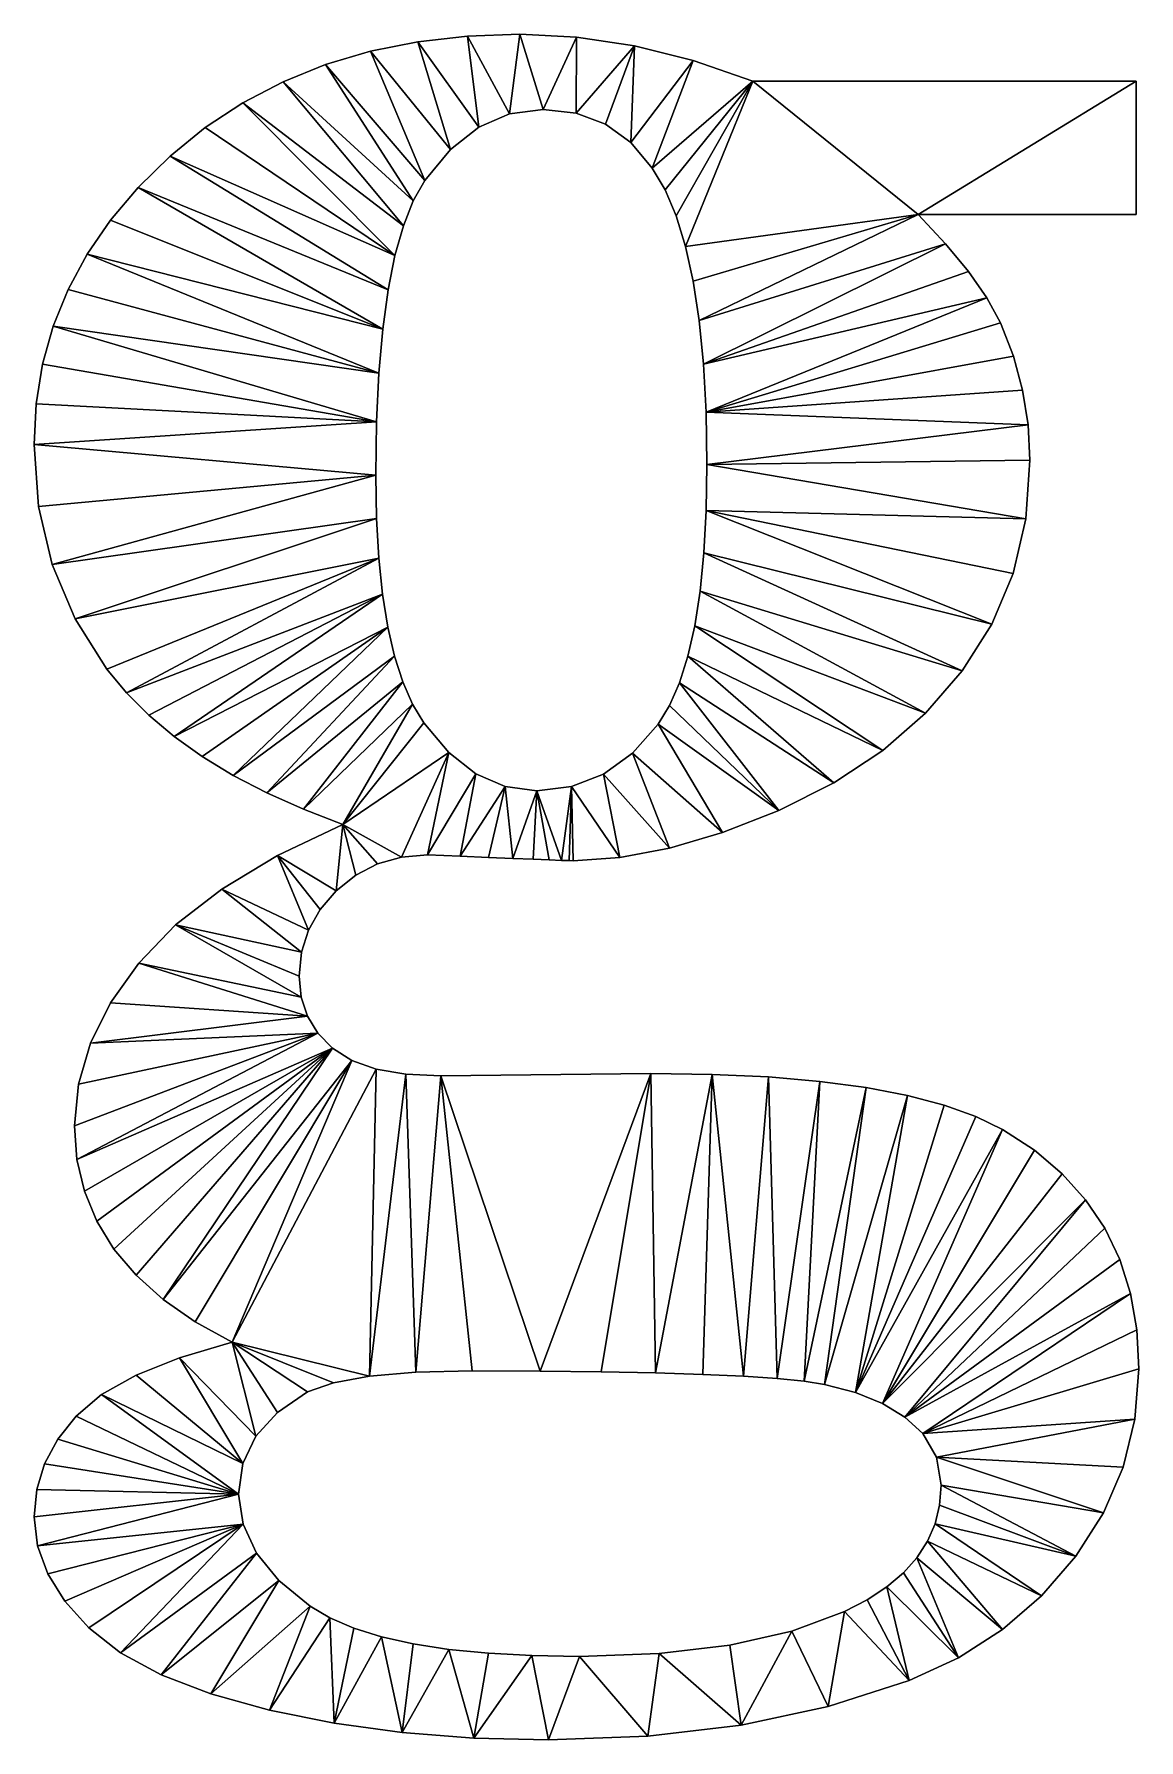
# Model space of a CAD drawing. Header units: metres. Extents: x 0.053 to 0.679, y -0.303 to 0.662.
import ezdxf

# ---------------------------------------------------------------- set-up
doc = ezdxf.new("R2010")
doc.units = ezdxf.units.M

msp = doc.modelspace()

# ---------------------------------------------------------------- meshes
at = {"layer": 'Armanisoft_0', "linetype": 'CONTINUOUS'}
mesh = msp.add_polyface(dxfattribs=at)
corners = [(0.305216, 0.609595), (0.270706, 0.658025), (0.298917, 0.661267), (0.3227, 0.617147), (0.28919, 0.597008), (0.243873, 0.652621), (0.274624, 0.579385), (0.218418, 0.645056), (0.268138, 0.567968), (0.19434, 0.63533), (0.262517, 0.553857), (0.17164, 0.623442), (0.257761, 0.537051), (0.130374, 0.593183), (0.150318, 0.609393), (0.25387, 0.517551), (0.112323, 0.575503), (0.305216, 0.609595, 0.229421), (0.298917, 0.661267, 0.229421), (0.270706, 0.658025, 0.229421), (0.3227, 0.617147, 0.229421), (0.28919, 0.597008, 0.229421), (0.243873, 0.652621, 0.229421), (0.274624, 0.579385, 0.229421), (0.218418, 0.645056, 0.229421), (0.268138, 0.567968, 0.229421), (0.19434, 0.63533, 0.229421), (0.262517, 0.553857, 0.229421), (0.17164, 0.623442, 0.229421), (0.257761, 0.537051, 0.229421), (0.150318, 0.609393, 0.229421), (0.130374, 0.593183, 0.229421), (0.25387, 0.517551, 0.229421), (0.112323, 0.575503, 0.229421), (0.096678, 0.557047), (0.08344, 0.537815), (0.08344, 0.537815, 0.229421), (0.096678, 0.557047, 0.229421), (0.112323, 0.575503), (0.112323, 0.575503, 0.229421), (0.130374, 0.593183), (0.130374, 0.593183, 0.229421), (0.150318, 0.609393), (0.150318, 0.609393, 0.229421), (0.17164, 0.623442), (0.17164, 0.623442, 0.229421), (0.19434, 0.63533), (0.19434, 0.63533, 0.229421), (0.218418, 0.645056), (0.218418, 0.645056, 0.229421), (0.243873, 0.652621), (0.243873, 0.652621, 0.229421), (0.270706, 0.658025), (0.270706, 0.658025, 0.229421), (0.298917, 0.661267), (0.298917, 0.661267, 0.229421), (0.328506, 0.662348), (0.328506, 0.662348, 0.229421), (0.28919, 0.597008), (0.305216, 0.609595), (0.305216, 0.609595, 0.229421), (0.28919, 0.597008, 0.229421), (0.274624, 0.579385), (0.274624, 0.579385, 0.229421), (0.268138, 0.567968), (0.268138, 0.567968, 0.229421), (0.262517, 0.553857), (0.262517, 0.553857, 0.229421)]
mesh.append_faces([[corners[k] for k in face] for face in [(0, 1, 2), (0, 2, 3), (4, 5, 1), (4, 1, 0), (6, 7, 5), (6, 5, 4), (8, 9, 7), (8, 7, 6), (10, 11, 9), (10, 9, 8), (12, 13, 14), (12, 14, 11), (12, 11, 10), (15, 16, 13), (15, 13, 12), (17, 18, 19), (17, 20, 18), (21, 19, 22), (21, 17, 19), (23, 22, 24), (23, 21, 22), (25, 24, 26), (25, 23, 24), (27, 26, 28), (27, 25, 26), (29, 30, 31), (29, 28, 30), (29, 27, 28), (32, 31, 33), (32, 29, 31), (34, 35, 36, 37), (38, 34, 37, 39), (40, 38, 39, 41), (42, 40, 41, 43), (44, 42, 43, 45), (46, 44, 45, 47), (48, 46, 47, 49), (50, 48, 49, 51), (52, 50, 51, 53), (54, 52, 53, 55), (56, 54, 55, 57), (58, 59, 60, 61), (62, 58, 61, 63), (64, 62, 63, 65), (66, 64, 65, 67)]])
mesh = msp.add_polyface(dxfattribs=at)
corners = [(0.341643, 0.619665), (0.328506, 0.662348), (0.360655, 0.66068), (0.3227, 0.617147), (0.298917, 0.661267), (0.417, 0.559434), (0.460506, 0.635671), (0.422333, 0.542189), (0.410699, 0.574197), (0.403428, 0.586479), (0.426655, 0.647342), (0.391306, 0.600998), (0.393371, 0.655678), (0.376969, 0.611368), (0.360414, 0.617591), (0.341643, 0.619665, 0.229421), (0.360655, 0.66068, 0.229421), (0.328506, 0.662348, 0.229421), (0.3227, 0.617147, 0.229421), (0.298917, 0.661267, 0.229421), (0.417, 0.559434, 0.229421), (0.422333, 0.542189, 0.229421), (0.460506, 0.635671, 0.229421), (0.410699, 0.574197, 0.229421), (0.403428, 0.586479, 0.229421), (0.426655, 0.647342, 0.229421), (0.391306, 0.600998, 0.229421), (0.393371, 0.655678, 0.229421), (0.376969, 0.611368, 0.229421), (0.360414, 0.617591, 0.229421), (0.360655, 0.66068), (0.328506, 0.662348), (0.328506, 0.662348, 0.229421), (0.360655, 0.66068, 0.229421), (0.393371, 0.655678), (0.393371, 0.655678, 0.229421), (0.426655, 0.647342), (0.426655, 0.647342, 0.229421), (0.460506, 0.635671), (0.460506, 0.635671, 0.229421), (0.3227, 0.617147), (0.341643, 0.619665), (0.341643, 0.619665, 0.229421), (0.3227, 0.617147, 0.229421), (0.305216, 0.609595), (0.305216, 0.609595, 0.229421), (0.434451, 0.418757), (0.43402, 0.392574), (0.43402, 0.392574, 0.229421), (0.434451, 0.418757, 0.229421), (0.433966, 0.448405), (0.433966, 0.448405, 0.229421), (0.432512, 0.475573), (0.432512, 0.475573, 0.229421), (0.430089, 0.500259), (0.430089, 0.500259, 0.229421), (0.426695, 0.522465), (0.426695, 0.522465, 0.229421), (0.422333, 0.542189), (0.422333, 0.542189, 0.229421), (0.417, 0.559434), (0.417, 0.559434, 0.229421), (0.410699, 0.574197), (0.410699, 0.574197, 0.229421), (0.403428, 0.586479), (0.403428, 0.586479, 0.229421), (0.391306, 0.600998), (0.391306, 0.600998, 0.229421), (0.376969, 0.611368), (0.376969, 0.611368, 0.229421), (0.360414, 0.617591), (0.360414, 0.617591, 0.229421)]
mesh.append_faces([[corners[k] for k in face] for face in [(0, 1, 2), (3, 4, 1), (3, 1, 0), (5, 6, 7), (8, 6, 5), (9, 10, 6), (9, 6, 8), (11, 12, 10), (11, 10, 9), (13, 12, 11), (14, 2, 12), (14, 0, 2), (14, 12, 13), (15, 16, 17), (18, 17, 19), (18, 15, 17), (20, 21, 22), (23, 20, 22), (24, 22, 25), (24, 23, 22), (26, 25, 27), (26, 24, 25), (28, 26, 27), (29, 27, 16), (29, 16, 15), (29, 28, 27), (30, 31, 32, 33), (34, 30, 33, 35), (36, 34, 35, 37), (38, 36, 37, 39), (40, 41, 42, 43), (44, 40, 43, 45), (46, 47, 48, 49), (50, 46, 49, 51), (52, 50, 51, 53), (54, 52, 53, 55), (56, 54, 55, 57), (58, 56, 57, 59), (60, 58, 59, 61), (62, 60, 61, 63), (64, 62, 63, 65), (66, 64, 65, 67), (68, 66, 67, 69), (70, 68, 69, 71), (41, 70, 71, 42)]])
mesh = msp.add_polyface(dxfattribs=at)
corners = [(0.554116, 0.560213), (0.460506, 0.635671), (0.677591, 0.635671), (0.434451, 0.418757), (0.616341, 0.441156), (0.617378, 0.421106), (0.614986, 0.387882), (0.433966, 0.448405), (0.59298, 0.512971), (0.600781, 0.498827), (0.608042, 0.480017), (0.613229, 0.460793), (0.432512, 0.475573), (0.569647, 0.543664), (0.582601, 0.527916), (0.430089, 0.500259), (0.426695, 0.522465), (0.422333, 0.542189), (0.677591, 0.560213), (0.554116, 0.560213, 0.229421), (0.677591, 0.635671, 0.229421), (0.460506, 0.635671, 0.229421), (0.434451, 0.418757, 0.229421), (0.617378, 0.421106, 0.229421), (0.616341, 0.441156, 0.229421), (0.614986, 0.387882, 0.229421), (0.433966, 0.448405, 0.229421), (0.600781, 0.498827, 0.229421), (0.59298, 0.512971, 0.229421), (0.608042, 0.480017, 0.229421), (0.613229, 0.460793, 0.229421), (0.432512, 0.475573, 0.229421), (0.582601, 0.527916, 0.229421), (0.569647, 0.543664, 0.229421), (0.430089, 0.500259, 0.229421), (0.426695, 0.522465, 0.229421), (0.422333, 0.542189, 0.229421), (0.677591, 0.560213, 0.229421), (0.677591, 0.635671), (0.460506, 0.635671), (0.460506, 0.635671, 0.229421), (0.677591, 0.635671, 0.229421), (0.677591, 0.560213), (0.677591, 0.560213, 0.229421), (0.554116, 0.560213), (0.554116, 0.560213, 0.229421), (0.569647, 0.543664), (0.569647, 0.543664, 0.229421), (0.582601, 0.527916), (0.582601, 0.527916, 0.229421), (0.59298, 0.512971), (0.59298, 0.512971, 0.229421), (0.600781, 0.498827), (0.600781, 0.498827, 0.229421), (0.608042, 0.480017), (0.608042, 0.480017, 0.229421), (0.613229, 0.460793), (0.613229, 0.460793, 0.229421), (0.616341, 0.441156), (0.616341, 0.441156, 0.229421), (0.617378, 0.421106), (0.617378, 0.421106, 0.229421)]
mesh.append_faces([[corners[k] for k in face] for face in [(0, 1, 2), (3, 4, 5), (3, 5, 6), (7, 8, 9), (7, 9, 10), (7, 10, 11), (7, 11, 4), (7, 4, 3), (12, 13, 14), (12, 14, 8), (12, 8, 7), (15, 0, 13), (15, 13, 12), (16, 0, 15), (17, 1, 0), (17, 0, 16), (2, 18, 0), (19, 20, 21), (22, 23, 24), (22, 25, 23), (26, 27, 28), (26, 29, 27), (26, 30, 29), (26, 24, 30), (26, 22, 24), (31, 32, 33), (31, 28, 32), (31, 26, 28), (34, 33, 19), (34, 31, 33), (35, 34, 19), (36, 19, 21), (36, 35, 19), (20, 19, 37), (38, 39, 40, 41), (42, 38, 41, 43), (44, 42, 43, 45), (46, 44, 45, 47), (48, 46, 47, 49), (50, 48, 49, 51), (52, 50, 51, 53), (54, 52, 53, 55), (56, 54, 55, 57), (58, 56, 57, 59), (60, 58, 59, 61)]])
mesh = msp.add_polyface(dxfattribs=at)
corners = [(0.250843, 0.495356), (0.08344, 0.537815), (0.096678, 0.557047), (0.112323, 0.575503), (0.25387, 0.517551), (0.248681, 0.470467), (0.064185, 0.49702), (0.072609, 0.517806), (0.247384, 0.442883), (0.053354, 0.430003), (0.054557, 0.453118), (0.058167, 0.475457), (0.246951, 0.412605), (0.063669, 0.362083), (0.055932, 0.394962), (0.247375, 0.388153), (0.248645, 0.365681), (0.076562, 0.331367), (0.250843, 0.495356, 0.229421), (0.096678, 0.557047, 0.229421), (0.08344, 0.537815, 0.229421), (0.112323, 0.575503, 0.229421), (0.25387, 0.517551, 0.229421), (0.248681, 0.470467, 0.229421), (0.072609, 0.517806, 0.229421), (0.064185, 0.49702, 0.229421), (0.247384, 0.442883, 0.229421), (0.054557, 0.453118, 0.229421), (0.053354, 0.430003, 0.229421), (0.058167, 0.475457, 0.229421), (0.246951, 0.412605, 0.229421), (0.055932, 0.394962, 0.229421), (0.063669, 0.362083, 0.229421), (0.247375, 0.388153, 0.229421), (0.248645, 0.365681, 0.229421), (0.076562, 0.331367, 0.229421), (0.055932, 0.394962), (0.063669, 0.362083), (0.063669, 0.362083, 0.229421), (0.055932, 0.394962, 0.229421), (0.053354, 0.430003), (0.053354, 0.430003, 0.229421), (0.054557, 0.453118), (0.054557, 0.453118, 0.229421), (0.058167, 0.475457), (0.058167, 0.475457, 0.229421), (0.064185, 0.49702), (0.064185, 0.49702, 0.229421), (0.072609, 0.517806), (0.072609, 0.517806, 0.229421), (0.08344, 0.537815), (0.08344, 0.537815, 0.229421), (0.257761, 0.537051), (0.262517, 0.553857), (0.262517, 0.553857, 0.229421), (0.257761, 0.537051, 0.229421), (0.25387, 0.517551), (0.25387, 0.517551, 0.229421), (0.250843, 0.495356), (0.250843, 0.495356, 0.229421), (0.248681, 0.470467), (0.248681, 0.470467, 0.229421), (0.247384, 0.442883), (0.247384, 0.442883, 0.229421), (0.246951, 0.412605), (0.246951, 0.412605, 0.229421), (0.247375, 0.388153), (0.247375, 0.388153, 0.229421), (0.248645, 0.365681), (0.248645, 0.365681, 0.229421)]
mesh.append_faces([[corners[k] for k in face] for face in [(0, 1, 2), (0, 2, 3), (0, 3, 4), (5, 6, 7), (5, 7, 1), (5, 1, 0), (8, 9, 10), (8, 10, 11), (8, 11, 6), (8, 6, 5), (12, 13, 14), (12, 14, 9), (12, 9, 8), (15, 13, 12), (16, 17, 15), (18, 19, 20), (18, 21, 19), (18, 22, 21), (23, 24, 25), (23, 20, 24), (23, 18, 20), (26, 27, 28), (26, 29, 27), (26, 25, 29), (26, 23, 25), (30, 31, 32), (30, 28, 31), (30, 26, 28), (33, 30, 32), (34, 33, 35), (36, 37, 38, 39), (40, 36, 39, 41), (42, 40, 41, 43), (44, 42, 43, 45), (46, 44, 45, 47), (48, 46, 47, 49), (50, 48, 49, 51), (52, 53, 54, 55), (56, 52, 55, 57), (58, 56, 57, 59), (60, 58, 59, 61), (62, 60, 61, 63), (64, 62, 63, 65), (66, 64, 65, 67), (68, 66, 67, 69)]])
mesh = msp.add_polyface(dxfattribs=at)
corners = [(0.406857, 0.271777), (0.47521, 0.222783), (0.443317, 0.210348), (0.413325, 0.282339), (0.41893, 0.295132), (0.506313, 0.238381), (0.423672, 0.310157), (0.533996, 0.256749), (0.427553, 0.327414), (0.55826, 0.277889), (0.430571, 0.346902), (0.579106, 0.301799), (0.432727, 0.368622), (0.59585, 0.328228), (0.43402, 0.392574), (0.614986, 0.387882), (0.60781, 0.356922), (0.434451, 0.418757), (0.406857, 0.271777, 0.229421), (0.443317, 0.210348, 0.229421), (0.47521, 0.222783, 0.229421), (0.413325, 0.282339, 0.229421), (0.41893, 0.295132, 0.229421), (0.506313, 0.238381, 0.229421), (0.423672, 0.310157, 0.229421), (0.533996, 0.256749, 0.229421), (0.427553, 0.327414, 0.229421), (0.55826, 0.277889, 0.229421), (0.430571, 0.346902, 0.229421), (0.579106, 0.301799, 0.229421), (0.432727, 0.368622, 0.229421), (0.59585, 0.328228, 0.229421), (0.43402, 0.392574, 0.229421), (0.60781, 0.356922, 0.229421), (0.614986, 0.387882, 0.229421), (0.434451, 0.418757, 0.229421), (0.614986, 0.387882), (0.617378, 0.421106), (0.617378, 0.421106, 0.229421), (0.614986, 0.387882, 0.229421), (0.60781, 0.356922), (0.60781, 0.356922, 0.229421), (0.59585, 0.328228), (0.59585, 0.328228, 0.229421), (0.579106, 0.301799), (0.579106, 0.301799, 0.229421), (0.55826, 0.277889), (0.55826, 0.277889, 0.229421), (0.533996, 0.256749), (0.533996, 0.256749, 0.229421), (0.506313, 0.238381), (0.506313, 0.238381, 0.229421), (0.47521, 0.222783), (0.47521, 0.222783, 0.229421), (0.443317, 0.210348), (0.443317, 0.210348, 0.229421), (0.413258, 0.201466), (0.413258, 0.201466, 0.229421), (0.430571, 0.346902), (0.427553, 0.327414), (0.427553, 0.327414, 0.229421), (0.430571, 0.346902, 0.229421), (0.432727, 0.368622), (0.432727, 0.368622, 0.229421), (0.43402, 0.392574), (0.43402, 0.392574, 0.229421)]
mesh.append_faces([[corners[k] for k in face] for face in [(0, 1, 2), (3, 1, 0), (4, 5, 1), (4, 1, 3), (6, 7, 5), (6, 5, 4), (8, 9, 7), (8, 7, 6), (10, 11, 9), (10, 9, 8), (12, 13, 11), (12, 11, 10), (14, 15, 16), (14, 16, 13), (14, 13, 12), (17, 15, 14), (18, 19, 20), (21, 18, 20), (22, 20, 23), (22, 21, 20), (24, 23, 25), (24, 22, 23), (26, 25, 27), (26, 24, 25), (28, 27, 29), (28, 26, 27), (30, 29, 31), (30, 28, 29), (32, 33, 34), (32, 31, 33), (32, 30, 31), (35, 32, 34), (36, 37, 38, 39), (40, 36, 39, 41), (42, 40, 41, 43), (44, 42, 43, 45), (46, 44, 45, 47), (48, 46, 47, 49), (50, 48, 49, 51), (52, 50, 51, 53), (54, 52, 53, 55), (56, 54, 55, 57), (58, 59, 60, 61), (62, 58, 61, 63), (64, 62, 63, 65)]])
mesh = msp.add_polyface(dxfattribs=at)
corners = [(0.191222, 0.197289), (0.224466, 0.177402), (0.215296, 0.166773), (0.208746, 0.155151), (0.159662, 0.178345), (0.22813, 0.214879), (0.247375, 0.388153), (0.076562, 0.331367), (0.063669, 0.362083), (0.248645, 0.365681), (0.105725, 0.289421), (0.094614, 0.302814), (0.250763, 0.345188), (0.13273, 0.264693), (0.118431, 0.276714), (0.253727, 0.326674), (0.166109, 0.242709), (0.148623, 0.253358), (0.257539, 0.31014), (0.185189, 0.232747), (0.262198, 0.295586), (0.205863, 0.22347), (0.191222, 0.197289, 0.229421), (0.215296, 0.166773, 0.229421), (0.224466, 0.177402, 0.229421), (0.208746, 0.155151, 0.229421), (0.159662, 0.178345, 0.229421), (0.22813, 0.214879, 0.229421), (0.247375, 0.388153, 0.229421), (0.063669, 0.362083, 0.229421), (0.076562, 0.331367, 0.229421), (0.248645, 0.365681, 0.229421), (0.094614, 0.302814, 0.229421), (0.105725, 0.289421, 0.229421), (0.250763, 0.345188, 0.229421), (0.118431, 0.276714, 0.229421), (0.13273, 0.264693, 0.229421), (0.253727, 0.326674, 0.229421), (0.148623, 0.253358, 0.229421), (0.166109, 0.242709, 0.229421), (0.257539, 0.31014, 0.229421), (0.185189, 0.232747, 0.229421), (0.262198, 0.295586, 0.229421), (0.205863, 0.22347, 0.229421), (0.215296, 0.166773), (0.224466, 0.177402), (0.224466, 0.177402, 0.229421), (0.215296, 0.166773, 0.229421), (0.159662, 0.178345), (0.133452, 0.158045), (0.133452, 0.158045, 0.229421), (0.159662, 0.178345, 0.229421), (0.191222, 0.197289), (0.191222, 0.197289, 0.229421), (0.22813, 0.214879), (0.22813, 0.214879, 0.229421), (0.205863, 0.22347), (0.205863, 0.22347, 0.229421), (0.185189, 0.232747), (0.185189, 0.232747, 0.229421), (0.166109, 0.242709), (0.166109, 0.242709, 0.229421), (0.148623, 0.253358), (0.148623, 0.253358, 0.229421), (0.13273, 0.264693), (0.13273, 0.264693, 0.229421), (0.118431, 0.276714), (0.118431, 0.276714, 0.229421), (0.105725, 0.289421), (0.105725, 0.289421, 0.229421), (0.094614, 0.302814), (0.094614, 0.302814, 0.229421), (0.076562, 0.331367), (0.076562, 0.331367, 0.229421), (0.063669, 0.362083), (0.063669, 0.362083, 0.229421)]
mesh.append_faces([[corners[k] for k in face] for face in [(0, 1, 2), (0, 2, 3), (0, 3, 4), (5, 1, 0), (6, 7, 8), (9, 10, 11), (9, 11, 7), (12, 13, 14), (12, 14, 10), (12, 10, 9), (15, 16, 17), (15, 17, 13), (15, 13, 12), (18, 19, 16), (20, 21, 19), (22, 23, 24), (22, 25, 23), (22, 26, 25), (27, 22, 24), (28, 29, 30), (31, 32, 33), (31, 30, 32), (34, 35, 36), (34, 33, 35), (34, 31, 33), (37, 38, 39), (37, 36, 38), (37, 34, 36), (40, 39, 41), (42, 41, 43), (44, 45, 46, 47), (48, 49, 50, 51), (52, 48, 51, 53), (54, 52, 53, 55), (56, 54, 55, 57), (58, 56, 57, 59), (60, 58, 59, 61), (62, 60, 61, 63), (64, 62, 63, 65), (66, 64, 65, 67), (68, 66, 67, 69), (70, 68, 69, 71), (72, 70, 71, 73), (74, 72, 73, 75)]])
mesh = msp.add_polyface(dxfattribs=at)
corners = [(0.22813, 0.214879), (0.261429, 0.1964), (0.247881, 0.1926), (0.23556, 0.186267), (0.224466, 0.177402), (0.257539, 0.31014), (0.166109, 0.242709), (0.253727, 0.326674), (0.262198, 0.295586), (0.185189, 0.232747), (0.267703, 0.283011), (0.205863, 0.22347), (0.274056, 0.272416), (0.288221, 0.255606), (0.276203, 0.197666), (0.303613, 0.243599), (0.294646, 0.196891), (0.32023, 0.236395), (0.310764, 0.19622), (0.22813, 0.214879, 0.229421), (0.247881, 0.1926, 0.229421), (0.261429, 0.1964, 0.229421), (0.23556, 0.186267, 0.229421), (0.224466, 0.177402, 0.229421), (0.257539, 0.31014, 0.229421), (0.253727, 0.326674, 0.229421), (0.166109, 0.242709, 0.229421), (0.262198, 0.295586, 0.229421), (0.185189, 0.232747, 0.229421), (0.267703, 0.283011, 0.229421), (0.205863, 0.22347, 0.229421), (0.274056, 0.272416, 0.229421), (0.288221, 0.255606, 0.229421), (0.276203, 0.197666, 0.229421), (0.303613, 0.243599, 0.229421), (0.294646, 0.196891, 0.229421), (0.32023, 0.236395, 0.229421), (0.310764, 0.19622, 0.229421), (0.294646, 0.196891), (0.310764, 0.19622), (0.310764, 0.19622, 0.229421), (0.294646, 0.196891, 0.229421), (0.276203, 0.197666), (0.276203, 0.197666, 0.229421), (0.261429, 0.1964), (0.261429, 0.1964, 0.229421), (0.247881, 0.1926), (0.247881, 0.1926, 0.229421), (0.23556, 0.186267), (0.23556, 0.186267, 0.229421), (0.224466, 0.177402), (0.224466, 0.177402, 0.229421), (0.250763, 0.345188), (0.248645, 0.365681), (0.248645, 0.365681, 0.229421), (0.250763, 0.345188, 0.229421), (0.253727, 0.326674), (0.253727, 0.326674, 0.229421), (0.257539, 0.31014), (0.257539, 0.31014, 0.229421), (0.262198, 0.295586), (0.262198, 0.295586, 0.229421), (0.267703, 0.283011), (0.267703, 0.283011, 0.229421), (0.274056, 0.272416), (0.274056, 0.272416, 0.229421), (0.288221, 0.255606), (0.288221, 0.255606, 0.229421), (0.303613, 0.243599), (0.303613, 0.243599, 0.229421), (0.32023, 0.236395), (0.32023, 0.236395, 0.229421)]
mesh.append_faces([[corners[k] for k in face] for face in [(0, 1, 2), (0, 2, 3), (0, 3, 4), (5, 6, 7), (8, 9, 5), (10, 0, 11), (10, 11, 8), (12, 0, 10), (13, 14, 1), (13, 1, 0), (13, 0, 12), (15, 16, 14), (15, 14, 13), (17, 18, 16), (17, 16, 15), (19, 20, 21), (19, 22, 20), (19, 23, 22), (24, 25, 26), (27, 24, 28), (29, 30, 19), (29, 27, 30), (31, 29, 19), (32, 21, 33), (32, 19, 21), (32, 31, 19), (34, 33, 35), (34, 32, 33), (36, 35, 37), (36, 34, 35), (38, 39, 40, 41), (42, 38, 41, 43), (44, 42, 43, 45), (46, 44, 45, 47), (48, 46, 47, 49), (50, 48, 49, 51), (52, 53, 54, 55), (56, 52, 55, 57), (58, 56, 57, 59), (60, 58, 59, 61), (62, 60, 61, 63), (64, 62, 63, 65), (66, 64, 65, 67), (68, 66, 67, 69), (70, 68, 69, 71)]])
mesh = msp.add_polyface(dxfattribs=at)
corners = [(0.32023, 0.236395), (0.324556, 0.195651), (0.310764, 0.19622), (0.338074, 0.233994), (0.351985, 0.194566), (0.345167, 0.194825), (0.336024, 0.195186), (0.357819, 0.236355), (0.385034, 0.196136), (0.358645, 0.19436), (0.356477, 0.194411), (0.375865, 0.24344), (0.413258, 0.201466), (0.392211, 0.255247), (0.443317, 0.210348), (0.406857, 0.271777), (0.32023, 0.236395, 0.229421), (0.310764, 0.19622, 0.229421), (0.324556, 0.195651, 0.229421), (0.338074, 0.233994, 0.229421), (0.345167, 0.194825, 0.229421), (0.351985, 0.194566, 0.229421), (0.336024, 0.195186, 0.229421), (0.357819, 0.236355, 0.229421), (0.358645, 0.19436, 0.229421), (0.385034, 0.196136, 0.229421), (0.356477, 0.194411, 0.229421), (0.375865, 0.24344, 0.229421), (0.413258, 0.201466, 0.229421), (0.392211, 0.255247, 0.229421), (0.443317, 0.210348, 0.229421), (0.406857, 0.271777, 0.229421), (0.385034, 0.196136), (0.413258, 0.201466), (0.413258, 0.201466, 0.229421), (0.385034, 0.196136, 0.229421), (0.358645, 0.19436), (0.358645, 0.19436, 0.229421), (0.356477, 0.194411), (0.356477, 0.194411, 0.229421), (0.351985, 0.194566), (0.351985, 0.194566, 0.229421), (0.345167, 0.194825), (0.345167, 0.194825, 0.229421), (0.336024, 0.195186), (0.336024, 0.195186, 0.229421), (0.324556, 0.195651), (0.324556, 0.195651, 0.229421), (0.310764, 0.19622), (0.310764, 0.19622, 0.229421), (0.338074, 0.233994), (0.32023, 0.236395), (0.32023, 0.236395, 0.229421), (0.338074, 0.233994, 0.229421), (0.357819, 0.236355), (0.357819, 0.236355, 0.229421), (0.375865, 0.24344), (0.375865, 0.24344, 0.229421), (0.392211, 0.255247), (0.392211, 0.255247, 0.229421), (0.406857, 0.271777), (0.406857, 0.271777, 0.229421), (0.413325, 0.282339), (0.413325, 0.282339, 0.229421), (0.41893, 0.295132), (0.41893, 0.295132, 0.229421), (0.423672, 0.310157), (0.423672, 0.310157, 0.229421), (0.427553, 0.327414), (0.427553, 0.327414, 0.229421)]
mesh.append_faces([[corners[k] for k in face] for face in [(0, 1, 2), (3, 4, 5), (3, 5, 6), (3, 6, 1), (3, 1, 0), (7, 8, 9), (7, 9, 10), (7, 10, 4), (7, 4, 3), (11, 12, 8), (11, 8, 7), (13, 14, 12), (13, 12, 11), (15, 14, 13), (16, 17, 18), (19, 20, 21), (19, 22, 20), (19, 18, 22), (19, 16, 18), (23, 24, 25), (23, 26, 24), (23, 21, 26), (23, 19, 21), (27, 25, 28), (27, 23, 25), (29, 28, 30), (29, 27, 28), (31, 29, 30), (32, 33, 34, 35), (36, 32, 35, 37), (38, 36, 37, 39), (40, 38, 39, 41), (42, 40, 41, 43), (44, 42, 43, 45), (46, 44, 45, 47), (48, 46, 47, 49), (50, 51, 52, 53), (54, 50, 53, 55), (56, 54, 55, 57), (58, 56, 57, 59), (60, 58, 59, 61), (62, 60, 61, 63), (64, 62, 63, 65), (66, 64, 65, 67), (68, 66, 67, 69)]])
mesh = msp.add_polyface(dxfattribs=at)
corners = [(0.077617, 0.025268), (0.214094, 0.096711), (0.222328, 0.08826), (0.081808, 0.007269), (0.07622, 0.04434), (0.078493, 0.067864), (0.085313, 0.091047), (0.208212, 0.106306), (0.096679, 0.11389), (0.112592, 0.136391), (0.204682, 0.117045), (0.133452, 0.158045), (0.204816, 0.142536), (0.203506, 0.128928), (0.159662, 0.178345), (0.208746, 0.155151), (0.126513, -0.05399, 0.229421), (0.233228, 0.081366, 0.229421), (0.222328, 0.08826, 0.229421), (0.077617, 0.025268, 0.229421), (0.214094, 0.096711, 0.229421), (0.081808, 0.007269, 0.229421), (0.07622, 0.04434, 0.229421), (0.078493, 0.067864, 0.229421), (0.085313, 0.091047, 0.229421), (0.208212, 0.106306, 0.229421), (0.096679, 0.11389, 0.229421), (0.112592, 0.136391, 0.229421), (0.204682, 0.117045, 0.229421), (0.133452, 0.158045, 0.229421), (0.203506, 0.128928, 0.229421), (0.204816, 0.142536, 0.229421), (0.159662, 0.178345, 0.229421), (0.208746, 0.155151, 0.229421), (0.208746, 0.155151), (0.215296, 0.166773), (0.215296, 0.166773, 0.229421), (0.208746, 0.155151, 0.229421), (0.204816, 0.142536), (0.204816, 0.142536, 0.229421), (0.203506, 0.128928), (0.203506, 0.128928, 0.229421), (0.204682, 0.117045), (0.204682, 0.117045, 0.229421), (0.208212, 0.106306), (0.208212, 0.106306, 0.229421), (0.214094, 0.096711), (0.214094, 0.096711, 0.229421), (0.222328, 0.08826), (0.222328, 0.08826, 0.229421), (0.233228, 0.081366), (0.233228, 0.081366, 0.229421), (0.247104, 0.076442), (0.247104, 0.076442, 0.229421), (0.263957, 0.073487), (0.263957, 0.073487, 0.229421), (0.283786, 0.072502), (0.283786, 0.072502, 0.229421), (0.078493, 0.067864), (0.07622, 0.04434), (0.07622, 0.04434, 0.229421), (0.078493, 0.067864, 0.229421), (0.085313, 0.091047), (0.085313, 0.091047, 0.229421), (0.096679, 0.11389), (0.096679, 0.11389, 0.229421), (0.112592, 0.136391), (0.112592, 0.136391, 0.229421), (0.133452, 0.158045), (0.133452, 0.158045, 0.229421)]
mesh.append_faces([[corners[k] for k in face] for face in [(0, 1, 2), (0, 2, 3), (4, 1, 0), (5, 1, 4), (6, 7, 1), (6, 1, 5), (8, 7, 6), (9, 10, 7), (9, 7, 8), (11, 12, 13), (11, 13, 10), (11, 10, 9), (14, 15, 12), (14, 12, 11), (16, 17, 18), (19, 18, 20), (19, 21, 18), (22, 19, 20), (23, 22, 20), (24, 20, 25), (24, 23, 20), (26, 24, 25), (27, 25, 28), (27, 26, 25), (29, 30, 31), (29, 28, 30), (29, 27, 28), (32, 31, 33), (32, 29, 31), (34, 35, 36, 37), (38, 34, 37, 39), (40, 38, 39, 41), (42, 40, 41, 43), (44, 42, 43, 45), (46, 44, 45, 47), (48, 46, 47, 49), (50, 48, 49, 51), (52, 50, 51, 53), (54, 52, 53, 55), (56, 54, 55, 57), (58, 59, 60, 61), (62, 58, 61, 63), (64, 62, 63, 65), (66, 64, 65, 67), (68, 66, 67, 69)]])
mesh = msp.add_polyface(dxfattribs=at)
corners = [(0.16563, -0.078178), (0.233228, 0.081366), (0.247104, 0.076442), (0.144675, -0.066621), (0.126513, -0.05399), (0.222328, 0.08826), (0.111146, -0.040286), (0.098572, -0.025508), (0.088793, -0.009656), (0.081808, 0.007269), (0.269499, -0.095254), (0.263957, 0.073487), (0.283786, 0.072502), (0.243276, -0.097479), (0.222868, -0.101188), (0.208274, -0.10638), (0.191183, -0.117987), (0.178974, -0.131491), (0.135793, -0.086971), (0.16563, -0.078178, 0.229421), (0.247104, 0.076442, 0.229421), (0.233228, 0.081366, 0.229421), (0.144675, -0.066621, 0.229421), (0.126513, -0.05399, 0.229421), (0.111146, -0.040286, 0.229421), (0.222328, 0.08826, 0.229421), (0.098572, -0.025508, 0.229421), (0.088793, -0.009656, 0.229421), (0.081808, 0.007269, 0.229421), (0.269499, -0.095254, 0.229421), (0.283786, 0.072502, 0.229421), (0.263957, 0.073487, 0.229421), (0.243276, -0.097479, 0.229421), (0.222868, -0.101188, 0.229421), (0.208274, -0.10638, 0.229421), (0.191183, -0.117987, 0.229421), (0.178974, -0.131491, 0.229421), (0.135793, -0.086971, 0.229421), (0.11109, -0.096879), (0.091521, -0.1079), (0.091521, -0.1079, 0.229421), (0.11109, -0.096879, 0.229421), (0.135793, -0.086971), (0.135793, -0.086971, 0.229421), (0.16563, -0.078178), (0.16563, -0.078178, 0.229421), (0.144675, -0.066621), (0.144675, -0.066621, 0.229421), (0.126513, -0.05399), (0.126513, -0.05399, 0.229421), (0.111146, -0.040286), (0.111146, -0.040286, 0.229421), (0.098572, -0.025507), (0.098572, -0.025507, 0.229421), (0.088793, -0.009656), (0.088793, -0.009656, 0.229421), (0.081808, 0.007269), (0.081808, 0.007269, 0.229421), (0.077617, 0.025268), (0.077617, 0.025268, 0.229421), (0.07622, 0.04434), (0.07622, 0.04434, 0.229421), (0.243276, -0.097479), (0.269499, -0.095254), (0.269499, -0.095254, 0.229421), (0.243276, -0.097479, 0.229421), (0.222868, -0.101188), (0.222868, -0.101188, 0.229421), (0.208274, -0.10638), (0.208274, -0.10638, 0.229421)]
mesh.append_faces([[corners[k] for k in face] for face in [(0, 1, 2), (3, 1, 0), (4, 5, 1), (4, 1, 3), (6, 5, 4), (7, 5, 6), (8, 5, 7), (9, 5, 8), (10, 11, 12), (13, 2, 11), (13, 0, 2), (13, 11, 10), (14, 0, 13), (15, 0, 14), (16, 0, 15), (17, 18, 0), (19, 20, 21), (22, 19, 21), (23, 22, 21), (24, 23, 25), (26, 24, 25), (27, 26, 25), (28, 27, 25), (29, 30, 31), (32, 31, 20), (32, 20, 19), (32, 29, 31), (33, 32, 19), (34, 33, 19), (35, 34, 19), (36, 19, 37), (38, 39, 40, 41), (42, 38, 41, 43), (44, 42, 43, 45), (46, 44, 45, 47), (48, 46, 47, 49), (50, 48, 49, 51), (52, 50, 51, 53), (54, 52, 53, 55), (56, 54, 55, 57), (58, 56, 57, 59), (60, 58, 59, 61), (62, 63, 64, 65), (66, 62, 65, 67), (68, 66, 67, 69)]])
mesh = msp.add_polyface(dxfattribs=at)
corners = [(0.269499, -0.095254), (0.283786, 0.072502), (0.301535, -0.094512), (0.500947, -0.102095), (0.524613, 0.065996), (0.548123, 0.061532), (0.518628, -0.106674), (0.489548, -0.100318), (0.498315, 0.069469), (0.474284, -0.098778), (0.469229, 0.071949), (0.455155, -0.097474), (0.437353, 0.073437), (0.432161, -0.096408), (0.405302, -0.095579), (0.402689, 0.073933), (0.374578, -0.094986), (0.339989, -0.094631), (0.269499, -0.095254, 0.229421), (0.301535, -0.094512, 0.229421), (0.283786, 0.072502, 0.229421), (0.500947, -0.102095, 0.229421), (0.548123, 0.061532, 0.229421), (0.524613, 0.065996, 0.229421), (0.518628, -0.106674, 0.229421), (0.489548, -0.100318, 0.229421), (0.498315, 0.069469, 0.229421), (0.474284, -0.098778, 0.229421), (0.469229, 0.071949, 0.229421), (0.455155, -0.097474, 0.229421), (0.437353, 0.073437, 0.229421), (0.432161, -0.096408, 0.229421), (0.405302, -0.095579, 0.229421), (0.402689, 0.073933, 0.229421), (0.374578, -0.094986, 0.229421), (0.339989, -0.094631, 0.229421), (0.402689, 0.073933), (0.283786, 0.072502), (0.283786, 0.072502, 0.229421), (0.402689, 0.073933, 0.229421), (0.437353, 0.073437), (0.437353, 0.073437, 0.229421), (0.469229, 0.071949), (0.469229, 0.071949, 0.229421), (0.498315, 0.069469), (0.498315, 0.069469, 0.229421), (0.524613, 0.065996), (0.524613, 0.065996, 0.229421), (0.548123, 0.061532), (0.548123, 0.061532, 0.229421), (0.269499, -0.095254), (0.301535, -0.094512), (0.301535, -0.094512, 0.229421), (0.269499, -0.095254, 0.229421), (0.455155, -0.097474), (0.474284, -0.098778), (0.474284, -0.098778, 0.229421), (0.455155, -0.097474, 0.229421), (0.432161, -0.096408), (0.432161, -0.096408, 0.229421), (0.405302, -0.095579), (0.405302, -0.095579, 0.229421), (0.374578, -0.094986), (0.374578, -0.094986, 0.229421), (0.339989, -0.094631), (0.339989, -0.094631, 0.229421)]
mesh.append_faces([[corners[k] for k in face] for face in [(0, 1, 2), (3, 4, 5), (3, 5, 6), (7, 8, 4), (7, 4, 3), (9, 10, 8), (9, 8, 7), (11, 12, 10), (11, 10, 9), (13, 12, 11), (14, 15, 12), (14, 12, 13), (16, 15, 14), (17, 1, 15), (17, 2, 1), (17, 15, 16), (18, 19, 20), (21, 22, 23), (21, 24, 22), (25, 23, 26), (25, 21, 23), (27, 26, 28), (27, 25, 26), (29, 28, 30), (29, 27, 28), (31, 29, 30), (32, 30, 33), (32, 31, 30), (34, 32, 33), (35, 33, 20), (35, 20, 19), (35, 34, 33), (36, 37, 38, 39), (40, 36, 39, 41), (42, 40, 41, 43), (44, 42, 43, 45), (46, 44, 45, 47), (48, 46, 47, 49), (50, 51, 52, 53), (54, 55, 56, 57), (58, 54, 57, 59), (60, 58, 59, 61), (62, 60, 61, 63), (64, 62, 63, 65), (51, 64, 65, 52)]])
mesh = msp.add_polyface(dxfattribs=at)
corners = [(0.556644, -0.129867), (0.674291, -0.050548), (0.67791, -0.071183), (0.679116, -0.093297), (0.67688, -0.121771), (0.546476, -0.12056), (0.648961, 0.002477), (0.659816, -0.013718), (0.66826, -0.031393), (0.533804, -0.11283), (0.601918, 0.042186), (0.620011, 0.03043), (0.635692, 0.017193), (0.518628, -0.106674), (0.548123, 0.061532), (0.568843, 0.056075), (0.586775, 0.049627), (0.556644, -0.129867, 0.229421), (0.67791, -0.071183, 0.229421), (0.674291, -0.050548, 0.229421), (0.679116, -0.093297, 0.229421), (0.67688, -0.121771, 0.229421), (0.564466, -0.143344, 0.229421), (0.546476, -0.12056, 0.229421), (0.659816, -0.013718, 0.229421), (0.648961, 0.002477, 0.229421), (0.66826, -0.031393, 0.229421), (0.533804, -0.11283, 0.229421), (0.620011, 0.03043, 0.229421), (0.601918, 0.042186, 0.229421), (0.635692, 0.017193, 0.229421), (0.518628, -0.106674, 0.229421), (0.568843, 0.056075, 0.229421), (0.548123, 0.061532, 0.229421), (0.586775, 0.049627, 0.229421), (0.568843, 0.056075), (0.548123, 0.061532), (0.548123, 0.061532, 0.229421), (0.568843, 0.056075, 0.229421), (0.586775, 0.049627), (0.586775, 0.049627, 0.229421), (0.601918, 0.042186), (0.601918, 0.042186, 0.229421), (0.620011, 0.03043), (0.620011, 0.03043, 0.229421), (0.635692, 0.017193), (0.635692, 0.017193, 0.229421), (0.648961, 0.002477), (0.648961, 0.002477, 0.229421), (0.659816, -0.013718), (0.659816, -0.013718, 0.229421), (0.66826, -0.031393), (0.66826, -0.031393, 0.229421), (0.674291, -0.050548), (0.674291, -0.050548, 0.229421), (0.67791, -0.071183), (0.67791, -0.071183, 0.229421), (0.679116, -0.093297), (0.679116, -0.093297, 0.229421), (0.67688, -0.121771), (0.67688, -0.121771, 0.229421), (0.546476, -0.12056), (0.556644, -0.129867), (0.556644, -0.129867, 0.229421), (0.546476, -0.12056, 0.229421), (0.533804, -0.11283), (0.533804, -0.11283, 0.229421)]
mesh.append_faces([[corners[k] for k in face] for face in [(0, 1, 2), (0, 2, 3), (0, 3, 4), (5, 6, 7), (5, 7, 8), (5, 8, 1), (5, 1, 0), (9, 10, 11), (9, 11, 12), (9, 12, 6), (9, 6, 5), (13, 14, 15), (13, 15, 16), (13, 16, 10), (13, 10, 9), (17, 18, 19), (17, 20, 18), (17, 21, 20), (17, 22, 21), (23, 24, 25), (23, 26, 24), (23, 19, 26), (23, 17, 19), (27, 28, 29), (27, 30, 28), (27, 25, 30), (27, 23, 25), (31, 32, 33), (31, 34, 32), (31, 29, 34), (31, 27, 29), (35, 36, 37, 38), (39, 35, 38, 40), (41, 39, 40, 42), (43, 41, 42, 44), (45, 43, 44, 46), (47, 45, 46, 48), (49, 47, 48, 50), (51, 49, 50, 52), (53, 51, 52, 54), (55, 53, 54, 56), (57, 55, 56, 58), (59, 57, 58, 60), (61, 62, 63, 64), (65, 61, 64, 66)]])
mesh = msp.add_polyface(dxfattribs=at)
corners = [(0.178974, -0.131491), (0.16563, -0.078178), (0.191183, -0.117987), (0.171649, -0.146892), (0.135793, -0.086971), (0.191985, -0.213052), (0.153439, -0.277323), (0.12532, -0.266476), (0.179331, -0.197596), (0.209701, -0.227678), (0.186622, -0.286542), (0.220942, -0.234339), (0.223293, -0.293897), (0.234419, -0.240111), (0.25013, -0.244996), (0.261876, -0.299151), (0.268076, -0.248993), (0.288258, -0.252101), (0.30237, -0.302303), (0.178974, -0.131491, 0.229421), (0.191183, -0.117987, 0.229421), (0.16563, -0.078178, 0.229421), (0.171649, -0.146892, 0.229421), (0.135793, -0.086971, 0.229421), (0.191985, -0.213052, 0.229421), (0.12532, -0.266476, 0.229421), (0.153439, -0.277323, 0.229421), (0.179331, -0.197596, 0.229421), (0.209701, -0.227678, 0.229421), (0.186622, -0.286542, 0.229421), (0.220942, -0.234339, 0.229421), (0.223293, -0.293897, 0.229421), (0.234419, -0.240111, 0.229421), (0.25013, -0.244996, 0.229421), (0.261876, -0.299151, 0.229421), (0.268076, -0.248993, 0.229421), (0.288258, -0.252101, 0.229421), (0.30237, -0.302303, 0.229421), (0.261876, -0.299151), (0.30237, -0.302303), (0.30237, -0.302303, 0.229421), (0.261876, -0.299151, 0.229421), (0.223293, -0.293897), (0.223293, -0.293897, 0.229421), (0.186622, -0.286542), (0.186622, -0.286542, 0.229421), (0.153439, -0.277323), (0.153439, -0.277323, 0.229421), (0.191183, -0.117987), (0.208274, -0.10638), (0.208274, -0.10638, 0.229421), (0.191183, -0.117987, 0.229421), (0.178974, -0.131491), (0.178974, -0.131491, 0.229421), (0.171649, -0.146892), (0.171649, -0.146892, 0.229421), (0.169207, -0.164189), (0.169207, -0.164189, 0.229421), (0.171738, -0.181308), (0.171738, -0.181308, 0.229421), (0.179331, -0.197596), (0.179331, -0.197596, 0.229421), (0.191985, -0.213052), (0.191985, -0.213052, 0.229421), (0.209701, -0.227678), (0.209701, -0.227678, 0.229421), (0.220942, -0.234339), (0.220942, -0.234339, 0.229421), (0.234419, -0.240111), (0.234419, -0.240111, 0.229421), (0.25013, -0.244996), (0.25013, -0.244996, 0.229421), (0.268076, -0.248993), (0.268076, -0.248993, 0.229421), (0.288258, -0.252101), (0.288258, -0.252101, 0.229421)]
mesh.append_faces([[corners[k] for k in face] for face in [(0, 1, 2), (3, 4, 0), (5, 6, 7), (5, 7, 8), (9, 10, 6), (9, 6, 5), (11, 12, 10), (11, 10, 9), (13, 12, 11), (14, 15, 12), (14, 12, 13), (16, 15, 14), (17, 18, 15), (17, 15, 16), (19, 20, 21), (22, 19, 23), (24, 25, 26), (24, 27, 25), (28, 26, 29), (28, 24, 26), (30, 29, 31), (30, 28, 29), (32, 30, 31), (33, 31, 34), (33, 32, 31), (35, 33, 34), (36, 34, 37), (36, 35, 34), (38, 39, 40, 41), (42, 38, 41, 43), (44, 42, 43, 45), (46, 44, 45, 47), (48, 49, 50, 51), (52, 48, 51, 53), (54, 52, 53, 55), (56, 54, 55, 57), (58, 56, 57, 59), (60, 58, 59, 61), (62, 60, 61, 63), (64, 62, 63, 65), (66, 64, 65, 67), (68, 66, 67, 69), (70, 68, 69, 71), (72, 70, 71, 73), (74, 72, 73, 75)]])
mesh = msp.add_polyface(dxfattribs=at)
corners = [(0.171649, -0.146892), (0.091521, -0.1079), (0.11109, -0.096879), (0.135793, -0.086971), (0.169207, -0.164189), (0.055286, -0.193423), (0.053354, -0.177162), (0.054837, -0.16169), (0.059287, -0.147011), (0.066704, -0.133127), (0.077087, -0.120037), (0.171738, -0.181308), (0.102265, -0.254002), (0.084273, -0.2399), (0.070746, -0.224793), (0.061084, -0.2093), (0.179331, -0.197596), (0.12532, -0.266476), (0.171649, -0.146892, 0.229421), (0.11109, -0.096879, 0.229421), (0.091521, -0.1079, 0.229421), (0.135793, -0.086971, 0.229421), (0.169207, -0.164189, 0.229421), (0.053354, -0.177162, 0.229421), (0.055286, -0.193423, 0.229421), (0.054837, -0.16169, 0.229421), (0.059287, -0.147011, 0.229421), (0.066704, -0.133127, 0.229421), (0.077087, -0.120037, 0.229421), (0.171738, -0.181308, 0.229421), (0.084273, -0.2399, 0.229421), (0.102265, -0.254002, 0.229421), (0.070746, -0.224793, 0.229421), (0.061084, -0.2093, 0.229421), (0.179331, -0.197596, 0.229421), (0.12532, -0.266476, 0.229421), (0.12532, -0.266476), (0.153439, -0.277323), (0.153439, -0.277323, 0.229421), (0.12532, -0.266476, 0.229421), (0.102265, -0.254002), (0.102265, -0.254002, 0.229421), (0.084273, -0.2399), (0.084273, -0.2399, 0.229421), (0.070746, -0.224792), (0.070746, -0.224792, 0.229421), (0.061084, -0.2093), (0.061084, -0.2093, 0.229421), (0.055286, -0.193423), (0.055286, -0.193423, 0.229421), (0.053354, -0.177162), (0.053354, -0.177162, 0.229421), (0.054837, -0.16169), (0.054837, -0.16169, 0.229421), (0.059287, -0.147011), (0.059287, -0.147011, 0.229421), (0.066704, -0.133127), (0.066704, -0.133127, 0.229421), (0.077087, -0.120037), (0.077087, -0.120037, 0.229421), (0.091521, -0.1079), (0.091521, -0.1079, 0.229421)]
mesh.append_faces([[corners[k] for k in face] for face in [(0, 1, 2), (0, 2, 3), (4, 5, 6), (4, 6, 7), (4, 7, 8), (4, 8, 9), (4, 9, 10), (4, 10, 1), (4, 1, 0), (11, 12, 13), (11, 13, 14), (11, 14, 15), (11, 15, 5), (11, 5, 4), (16, 17, 12), (16, 12, 11), (18, 19, 20), (18, 21, 19), (22, 23, 24), (22, 25, 23), (22, 26, 25), (22, 27, 26), (22, 28, 27), (22, 20, 28), (22, 18, 20), (29, 30, 31), (29, 32, 30), (29, 33, 32), (29, 24, 33), (29, 22, 24), (34, 31, 35), (34, 29, 31), (36, 37, 38, 39), (40, 36, 39, 41), (42, 40, 41, 43), (44, 42, 43, 45), (46, 44, 45, 47), (48, 46, 47, 49), (50, 48, 49, 51), (52, 50, 51, 53), (54, 52, 53, 55), (56, 54, 55, 57), (58, 56, 57, 59), (60, 58, 59, 61)]])
mesh = msp.add_polyface(dxfattribs=at)
corners = [(0.310675, -0.254321), (0.30237, -0.302303), (0.288258, -0.252101), (0.335327, -0.255654), (0.344778, -0.303354), (0.362214, -0.256098), (0.401064, -0.301252), (0.407385, -0.254514), (0.453867, -0.294946), (0.447466, -0.249763), (0.482457, -0.241844), (0.503187, -0.284437), (0.512359, -0.230758), (0.549022, -0.269723), (0.525183, -0.224097), (0.310675, -0.254321, 0.229421), (0.288258, -0.252101, 0.229421), (0.30237, -0.302303, 0.229421), (0.335327, -0.255654, 0.229421), (0.344778, -0.303354, 0.229421), (0.362214, -0.256098, 0.229421), (0.401064, -0.301252, 0.229421), (0.407385, -0.254514, 0.229421), (0.453867, -0.294946, 0.229421), (0.447466, -0.249763, 0.229421), (0.482457, -0.241844, 0.229421), (0.503187, -0.284437, 0.229421), (0.512359, -0.230758, 0.229421), (0.549022, -0.269723, 0.229421), (0.525183, -0.224097, 0.229421), (0.536296, -0.216783, 0.229421), (0.503187, -0.284437), (0.549022, -0.269723), (0.549022, -0.269723, 0.229421), (0.503187, -0.284437, 0.229421), (0.453867, -0.294946), (0.453867, -0.294946, 0.229421), (0.401064, -0.301252), (0.401064, -0.301252, 0.229421), (0.344778, -0.303354), (0.344778, -0.303354, 0.229421), (0.30237, -0.302303), (0.30237, -0.302303, 0.229421), (0.310675, -0.254321), (0.288258, -0.252101), (0.288258, -0.252101, 0.229421), (0.310675, -0.254321, 0.229421), (0.335327, -0.255654), (0.335327, -0.255654, 0.229421), (0.362214, -0.256098), (0.362214, -0.256098, 0.229421), (0.407385, -0.254514), (0.407385, -0.254514, 0.229421), (0.447466, -0.249763), (0.447466, -0.249763, 0.229421), (0.482457, -0.241844), (0.482457, -0.241844, 0.229421), (0.512359, -0.230758), (0.512359, -0.230758, 0.229421), (0.525183, -0.224097), (0.525183, -0.224097, 0.229421), (0.536296, -0.216783), (0.536296, -0.216783, 0.229421), (0.518628, -0.106674), (0.533804, -0.11283), (0.533804, -0.11283, 0.229421), (0.518628, -0.106674, 0.229421), (0.500947, -0.102095), (0.500947, -0.102095, 0.229421), (0.489548, -0.100318), (0.489548, -0.100318, 0.229421), (0.474284, -0.098778), (0.474284, -0.098778, 0.229421)]
mesh.append_faces([[corners[k] for k in face] for face in [(0, 1, 2), (3, 4, 1), (3, 1, 0), (5, 6, 4), (5, 4, 3), (7, 8, 6), (7, 6, 5), (9, 8, 7), (10, 11, 8), (10, 8, 9), (12, 13, 11), (12, 11, 10), (14, 13, 12), (15, 16, 17), (18, 17, 19), (18, 15, 17), (20, 19, 21), (20, 18, 19), (22, 21, 23), (22, 20, 21), (24, 22, 23), (25, 23, 26), (25, 24, 23), (27, 26, 28), (27, 25, 26), (29, 27, 28), (30, 29, 28), (31, 32, 33, 34), (35, 31, 34, 36), (37, 35, 36, 38), (39, 37, 38, 40), (41, 39, 40, 42), (43, 44, 45, 46), (47, 43, 46, 48), (49, 47, 48, 50), (51, 49, 50, 52), (53, 51, 52, 54), (55, 53, 54, 56), (57, 55, 56, 58), (59, 57, 58, 60), (61, 59, 60, 62), (63, 64, 65, 66), (67, 63, 66, 68), (69, 67, 68, 70), (71, 69, 70, 72)]])
mesh = msp.add_polyface(dxfattribs=at)
corners = [(0.536296, -0.216783), (0.576867, -0.256899), (0.549022, -0.269723), (0.525183, -0.224097), (0.5457, -0.208817), (0.553395, -0.200198), (0.601867, -0.240902), (0.559379, -0.190926), (0.624023, -0.221734), (0.563654, -0.181003), (0.643336, -0.199395), (0.566218, -0.170426), (0.567073, -0.159197), (0.658989, -0.17482), (0.564466, -0.143344), (0.67688, -0.121771), (0.670171, -0.148945), (0.556644, -0.129867), (0.536296, -0.216783, 0.229421), (0.549022, -0.269723, 0.229421), (0.576867, -0.256899, 0.229421), (0.5457, -0.208817, 0.229421), (0.553395, -0.200198, 0.229421), (0.601867, -0.240902, 0.229421), (0.559379, -0.190926, 0.229421), (0.624023, -0.221734, 0.229421), (0.563654, -0.181003, 0.229421), (0.643336, -0.199395, 0.229421), (0.566218, -0.170426, 0.229421), (0.567073, -0.159197, 0.229421), (0.658989, -0.17482, 0.229421), (0.564466, -0.143344, 0.229421), (0.670171, -0.148945, 0.229421), (0.67688, -0.121771, 0.229421), (0.670171, -0.148945), (0.67688, -0.121771), (0.67688, -0.121771, 0.229421), (0.670171, -0.148945, 0.229421), (0.658989, -0.17482), (0.658989, -0.17482, 0.229421), (0.643336, -0.199395), (0.643336, -0.199395, 0.229421), (0.624023, -0.221734), (0.624023, -0.221734, 0.229421), (0.601867, -0.240902), (0.601867, -0.240902, 0.229421), (0.576867, -0.256899), (0.576867, -0.256899, 0.229421), (0.549022, -0.269723), (0.549022, -0.269723, 0.229421), (0.5457, -0.208817), (0.536296, -0.216783), (0.536296, -0.216783, 0.229421), (0.5457, -0.208817, 0.229421), (0.553395, -0.200198), (0.553395, -0.200198, 0.229421), (0.559379, -0.190926), (0.559379, -0.190926, 0.229421), (0.563654, -0.181003), (0.563654, -0.181003, 0.229421), (0.566218, -0.170426), (0.566218, -0.170426, 0.229421), (0.567073, -0.159197), (0.567073, -0.159197, 0.229421), (0.564466, -0.143344), (0.564466, -0.143344, 0.229421), (0.556644, -0.129867), (0.556644, -0.129867, 0.229421)]
mesh.append_faces([[corners[k] for k in face] for face in [(0, 1, 2), (0, 2, 3), (4, 1, 0), (5, 6, 1), (5, 1, 4), (7, 8, 6), (7, 6, 5), (9, 10, 8), (9, 8, 7), (11, 10, 9), (12, 13, 10), (12, 10, 11), (14, 15, 16), (14, 16, 13), (14, 13, 12), (17, 15, 14), (18, 19, 20), (21, 18, 20), (22, 20, 23), (22, 21, 20), (24, 23, 25), (24, 22, 23), (26, 25, 27), (26, 24, 25), (28, 26, 27), (29, 27, 30), (29, 28, 27), (31, 32, 33), (31, 30, 32), (31, 29, 30), (34, 35, 36, 37), (38, 34, 37, 39), (40, 38, 39, 41), (42, 40, 41, 43), (44, 42, 43, 45), (46, 44, 45, 47), (48, 46, 47, 49), (50, 51, 52, 53), (54, 50, 53, 55), (56, 54, 55, 57), (58, 56, 57, 59), (60, 58, 59, 61), (62, 60, 61, 63), (64, 62, 63, 65), (66, 64, 65, 67)]])

doc.saveas('drawing.dxf')
